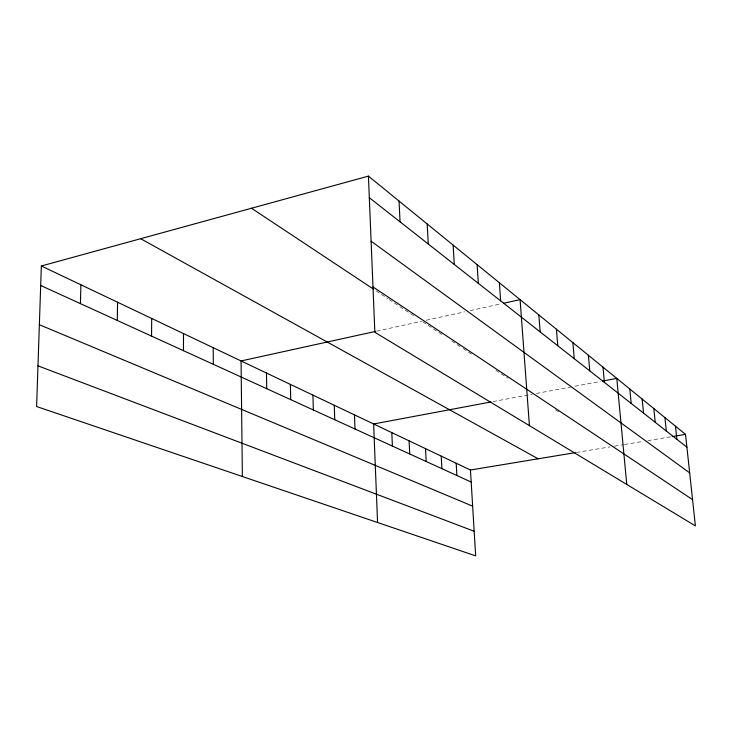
<?xml version="1.0" encoding="UTF-8"?>
<svg xmlns="http://www.w3.org/2000/svg" width="732" height="732" viewBox="0 0 732 732"><rect width="100%" height="100%" fill="white"/><g stroke="black" fill="none" stroke-linecap="round" stroke-linejoin="round"><path stroke-width="0.55" stroke-dasharray="3.66 2.75" d="M376.587 331.175L421.897 321.211M426.289 320.25L464.692 311.814M470.182 310.606L501.237 303.78M493.057 401.584L532.091 394.264M536.483 393.441L570.548 387.054M574.949 386.231L600.267 381.491M576.468 452.449L610.04 446.886M614.505 446.145L623.417 444.663M624.524 444.48L643.446 441.35M647.902 440.609L671.134 436.757M376.12 290.869L388.225 298.885M389.15 299.507L414.394 316.242M422.822 321.824L443.18 335.32M451.736 340.993L461.242 347.297M463.146 348.56L473.476 355.413M495.893 370.273L507.962 378.27M555.524 409.801L559.303 412.308"/><path stroke-width="1.1" d="M183.476 350.674L183.503 333.582M151.542 336.098L151.698 318.457M117.285 320.451L117.578 302.234M80.429 303.624L80.895 284.794M41.349 265.99L36.6 406.516L475.663 555.881L470.456 470.017L41.349 265.99L368.434 176.119L685.518 434.378L695.4 525.915L374.848 332.273L368.434 176.119M375.498 331.413L241.066 360.949L242.365 476.514M503.451 303.295L520.086 299.635L529.419 425.649M490.852 401.996L373.631 423.974L377.566 522.511M602.473 381.07L616.783 378.389L626.766 484.447M470.456 470.017L575.37 452.632M672.241 436.574L685.518 434.378M37.973 365.844L474.171 531.258M39.363 324.706L472.652 506.16M40.69 285.48L471.188 482.049M140.654 238.705L538.13 458.799M251.506 208.245L373.329 289.012M372.991 286.953L692.563 499.636M371.106 241.203L689.672 472.881M369.321 197.695L686.9 447.197M675.48 426.198L676.871 439.31M664.931 417.606L666.321 431.029M653.832 408.566L655.222 422.309M642.138 399.041L643.538 413.123M629.813 389.003L631.204 403.442M603.003 367.171L604.394 382.369M588.4 355.276L589.782 370.895M572.9 342.649L574.263 358.707M556.412 329.226L557.766 345.742M538.843 314.916L540.17 331.925M499.389 282.781L500.642 300.87M477.127 264.645L478.344 283.348M453.135 245.101L454.288 264.453M456.173 463.219L456.887 475.526M441.222 456.109L441.899 468.681M427.195 223.974L428.275 244.012M425.539 448.652L426.198 461.508M399.05 201.062L400.047 221.842M409.087 440.838L409.719 453.986M391.803 432.621L392.398 446.072M354.48 414.87L354.983 428.989M334.277 405.263L334.734 419.747M312.948 395.124L313.342 409.975M290.375 384.392L290.714 399.645M266.457 373.018L266.723 388.692M213.222 347.709L213.314 364.298"/></g></svg>
